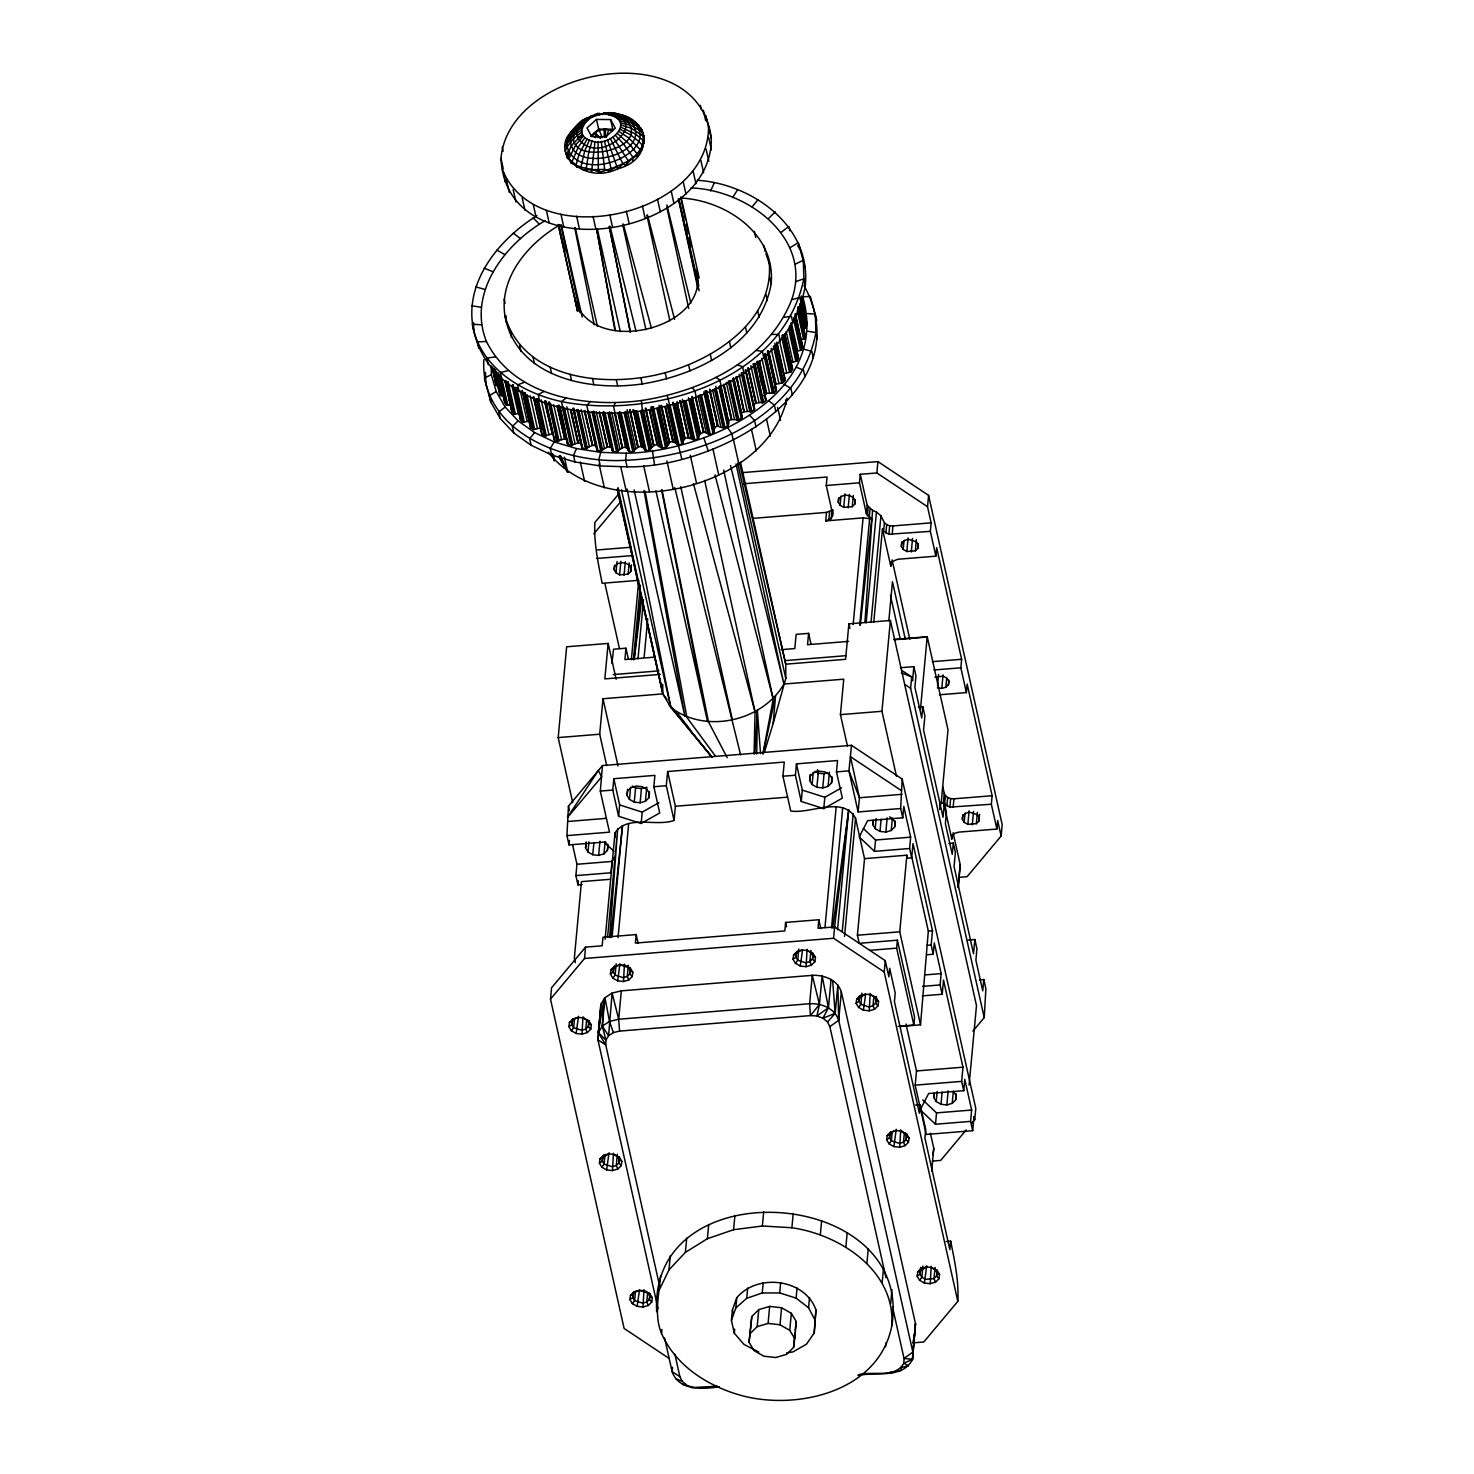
<?xml version="1.0" encoding="UTF-8"?>
<svg xmlns="http://www.w3.org/2000/svg" width="1474" height="1474" viewBox="0 0 1474 1474"><rect width="100%" height="100%" fill="white"/><g stroke="black" fill="none" stroke-linecap="round" stroke-linejoin="round"><path stroke-width="1.5" d="M583.962 123.595C539.447 143.586 581.327 187.327 617.68 168.81C659.283 158.381 646.349 108.8 608.762 114.806C592.456 108.026 567.969 134.853 592.069 141.043C609.075 148.155 636.731 121.089 608.762 114.806M565.648 152.78L571.322 163.319L580.885 167.133L583.649 170.247L591.092 169.492L591.59 171.905L594.999 141.522M756.752 753.969L757.341 710.265L760.529 753.564M802.243 329.089C814.311 326.362 798.3 308.766 801.211 301.894M754.08 754.154L755.057 711.887L704.646 480.395M658.086 1308.875L597.947 1039.852L600.895 1004.218L604.948 997.732L612.115 993.052L621.328 990.86L812.266 975.346C824.003 974.756 837.508 979.86 841.322 991.928L915.501 1323.707L912.517 1359.341C902.696 1379.24 875.501 1371.557 858.015 1375.482M614.787 837.895L614.99 833.031C627.076 814.33 656.262 827.043 674.06 820.447L675.387 806.26L667.63 771.528L784.26 762.058L782.934 776.227L790.709 810.958C810.092 814.33 843.257 795.26 855.528 818.328L864.538 858.642L857.407 935.235L859.213 943.305L897.39 940.191L914.58 1017.097L913.843 1025.038L898.127 1026.328M831.207 518.627L831.999 510.115L826.527 512.399L825.735 520.912L831.207 518.627L832.644 514.039L826.269 485.517L827.061 477.005L743.301 483.804M873.806 621.991L882.465 528.926L890.775 566.145L892.231 561.557L897.703 559.272L935.879 556.159L936.672 547.646L961.638 659.283L960.845 667.796L966.391 692.596L939.435 694.788M953.052 832.644L960.2 864.612L958.303 887.624M733.683 378.45L741.33 413.383C744.923 423.259 733.02 417.676 728.727 420.661C730.256 427.092 723.108 429.431 718.133 426.207C711.537 426.06 716.438 435.733 708.865 434.351C703.706 429.616 698.658 434.019 697.644 438.92C692.54 441.942 684.065 432.693 682.867 443.066C677.874 448.354 674.429 438.662 669.325 442.568C667.777 448.907 660.61 449.367 657.072 444.706C652.042 444.043 648.044 455.669 643.604 448.114L635.368 411.209M599.421 114.99C609.831 109.039 629.214 115.267 637.339 125.272M600.895 1004.218L597.947 1039.852L605.722 1044.863L659.836 1286.968M598.094 141.633L598.315 169.897L600.194 172.218C618.159 166.47 647.934 157.257 643.088 132.457L630.725 125.179L620.462 122.913M754.872 753.582L757.341 710.265M786.582 1352.929L792.901 1351.916L806.407 1344.251L814.219 1332.993L815.933 1309.87C804.933 1278.64 757.286 1273.039 736.779 1297.746L732.394 1310.091L731.436 1320.317L734.31 1333.196L743.965 1344.417L758.723 1351.99M815.933 1309.87L814.219 1332.993M864.943 622.175L872.553 510.354L867.209 505.324L860.263 474.296L876.883 472.951L927.533 506.724L931.126 522.846L930.334 531.359L935.879 556.159M581.954 445.24C582.212 455.337 593.856 439.805 596.675 447.672C598.315 457.548 608.154 441.445 611.968 448.962C614.916 458.543 622.949 441.997 627.666 449.109C631.812 458.285 638.095 441.445 643.604 448.114M619.043 131.499L628.606 137.837L640.213 149.611L642.13 149.537L642.443 145.318L638.868 141.486L630.246 134.65L620.149 129.344M609.628 937.685L617.68 828.72L607.583 937.28M971.9 1123.133L974.719 1119.743L975.788 1108.411L902.18 779.083L851.511 745.328L602.479 765.559L600.305 791.077L609.499 832.165L566.937 835.611L569.019 844.915L604.137 842.078L613.921 851.272M594.612 116.225C594.464 111.6 606.772 113.645 594.722 115.046M605.022 137.137L605.722 129.178L612.668 131.02M764.527 751.777L773.168 723.476L775.582 695.783L763.127 753.748M572.704 802.519L558.185 737.59L566.642 646.791L608.154 643.419L616.15 679.256M669.141 1358.475L624.11 1328.443L550.502 999.132L551.552 987.783L585.565 947.137L602.184 945.792L602.977 937.28L636.178 934.571L638.131 943.36M602.479 765.559L568.448 806.204L566.937 835.611M638.113 580.369L602.166 583.28C598.168 563.123 593.782 542.985 594.87 522.496L618.969 493.698M569.019 844.915L569.443 840.383M582.119 884.584L577.974 884.916L575.892 875.611L576.942 864.28L572.538 844.528M577.974 884.916L578.342 880.862M605.519 842.059L607.97 846.131L607.399 850.424L603.971 853.833L598.628 855.399L592.769 854.736L587.979 852.009L585.547 847.937L586.118 841.857M572.207 1020.119L571.783 1024.614L573.626 1027.71L581.714 1030.289L585.768 1029.092L588.366 1026.512L588.789 1023.232L586.947 1020.155L583.317 1018.073L588.881 1020.8L591.332 1024.872L590.761 1029.165L587.334 1032.574L581.99 1034.14L576.131 1033.477L571.341 1030.75L568.909 1026.678L569.48 1022.385L572.889 1018.976L578.25 1017.41L584.109 1018.073M614.124 569.683L614.566 566.403L617.145 563.823L621.217 562.626L625.658 563.142L629.306 565.205L631.148 568.301L630.725 571.562L628.127 574.141L619.614 574.842L615.985 572.76L614.124 569.683L614.547 565.168M587.979 852.009L588.937 841.875M606.698 765.559L599.697 734.218L602.995 698.75L662.821 693.886L666.985 699.339M608.154 643.419L604.837 678.888L660.241 674.392M574.473 1018.7L573.626 1027.71L571.341 1030.75M615.985 572.76L617.035 561.502M592.769 854.736L593.911 842.575M578.527 1016.268L576.131 1033.477M619.614 574.842L620.867 561.336M550.502 999.132L584.515 958.487L585.565 947.137M582.967 1016.784L581.99 1034.14M624.055 575.339L625.326 561.834M598.628 855.399L599.955 841.212M690.993 187.935C746.71 189.704 813.298 237.664 791.722 299.609C768.138 360.172 702.103 391.255 641.356 400.541L642.48 410.785C711.5 400.449 792.515 360.872 805.338 285.311C810.94 225.43 751.906 183.808 697.294 180.252M586.615 1020.082L585.768 1029.092L587.334 1032.574M628.127 574.141L629.177 562.884M603.971 853.833L605.114 841.672M588.789 1022.016L588.366 1026.512L590.761 1029.165M630.725 571.562L631.351 564.818M612.76 790.064L613.81 778.714L654.898 775.379L653.848 786.729L659.707 812.948L641.153 823.487L618.619 816.283L612.76 790.064L600.305 791.077M611.986 663.411L613.516 649.223L625.971 648.21L624.902 659.56L654.585 657.146M607.399 850.424L607.97 844.344M614.161 857.334L612.042 861.424L610.991 872.774L575.892 875.611M605.095 939.325L614.99 833.031M631.369 659.707L638.758 580.277M618.619 816.283L619.67 804.933L613.81 778.714M633.415 659.726L640.361 585.086M612.115 936.819L622.47 825.587L610.77 937.482M638.002 658.767L643.493 599.752M627.04 795.315L627.611 791.004L631.019 787.613L636.363 786.029L642.222 786.711L647.012 789.438L649.444 793.491L648.892 797.803L645.465 801.211L640.121 802.777L634.262 802.114L629.472 799.387L627.04 795.315L627.611 789.235M613.681 967.497L613.258 971.992L615.119 975.088L623.189 977.667L627.261 976.47L629.859 973.89L630.282 970.611L628.44 967.534L619.725 964.788L614.382 966.354L610.955 969.763L610.402 974.056L612.834 978.128L617.624 980.855L623.484 981.518L628.827 979.952L632.254 976.543L632.807 972.25L630.375 968.178L625.584 965.452L619.725 964.788M629.472 799.387L630.614 787.227M618.048 937.63L628.624 824.132M644.138 657.312L647.731 618.73M616.169 963.83L615.119 975.088L612.834 978.128M634.262 802.114L635.589 787.927L632.383 786.103M620.001 963.646L617.624 980.855M602.7 1156.556L602.276 1161.07L604.119 1164.147L612.207 1166.726L616.279 1165.529L618.859 1162.949L619.301 1159.669L617.44 1156.593L613.81 1154.511L619.393 1157.237L621.825 1161.309L621.254 1165.602L617.846 1169.011L612.484 1170.577L606.625 1169.914L601.853 1167.187L599.402 1163.133L599.973 1158.822L603.382 1155.413L608.744 1153.847L614.603 1154.511M604.966 1155.137L604.119 1164.147L601.853 1167.187M600.581 1011.477L598.278 1032.592L605.722 1044.863L605.906 1040.091L608.578 1035.743L613.368 1032.574L619.559 1031.1L618.693 1019.234L621.328 990.86M624.46 964.162L623.484 981.518M640.121 802.777L641.43 788.59L645.004 787.54M609.02 1152.705L606.625 1169.914M641.153 823.487L642.203 812.137L658.915 802.648M628.311 965.212L627.261 976.47L628.827 979.952M645.465 801.211L646.791 787.024M630.282 969.376L629.859 973.89L632.254 976.543M613.46 1153.221L612.484 1170.577M636.178 934.571L635.386 943.084L784.813 930.942L785.605 922.429L818.807 919.739L820.778 928.602M648.892 797.803L649.444 791.722M617.311 1154.271L616.279 1165.529L617.846 1169.011M619.283 1158.453L618.859 1162.949L621.254 1165.602M674.06 820.447L666.303 785.716L667.63 771.528M633.194 1292.993L632.77 1297.507L634.631 1300.584L642.701 1303.163L646.773 1301.966L649.371 1299.386L649.794 1296.125L647.952 1293.03L639.237 1290.284L633.894 1291.85L630.467 1295.259L629.914 1299.571L632.346 1303.624L637.137 1306.351L642.977 1307.033L648.339 1305.448L651.748 1302.058L652.319 1297.746L649.887 1293.675L645.096 1290.948L639.237 1290.284M635.46 1291.574L634.631 1300.584L632.346 1303.624M639.311 1291.39L637.137 1306.351M643.972 1289.658L642.977 1307.033M647.602 1292.956L646.773 1301.966L648.339 1305.448M649.776 1294.891L649.371 1299.386L651.748 1302.058M656.685 1311.731C648.726 1167.905 914.322 1186.717 891.825 1325.697C879.388 1390.848 798.945 1410.526 742.509 1395.823C708.773 1386.702 676.105 1366.472 661.55 1333.491C653.83 1314.679 659.025 1295.259 660.555 1275.876M661.55 1333.491L661.937 1329.437M659.228 1290.063L668.993 1269.851L670.32 1255.664M672.513 1367.282L672.107 1371.649C678.814 1390.922 703.098 1389.282 719.367 1386.758M668.993 1269.851L685.392 1252.366L686.718 1238.178M685.392 1252.366L707.391 1238.713L708.699 1224.525M548.31 452.242C606.109 526.531 767.346 490.363 787.061 398.109M707.391 1238.713L733.591 1229.721L734.9 1215.534M731.436 1320.317L735.821 1307.954L736.779 1297.746M734.31 1333.196L734.697 1329.124M735.821 1307.954L746.728 1298.299L747.668 1288.073M795.389 775.232L796.439 763.882L837.545 760.529L836.477 771.879L842.354 798.116L823.782 808.636L801.248 801.451L795.389 775.232L782.934 776.227M781.109 649.684L794.818 648.56L796.144 634.373L808.6 633.359L807.531 644.709L848.637 641.374M749.068 1342.335L751.795 1316.54L758.76 1309.612L769.668 1306.406L781.588 1307.77L791.335 1313.316L796.31 1321.607L794.726 1338.632L793.565 1347.402L786.619 1354.33L775.711 1357.536L763.772 1356.172L754.025 1350.608L749.068 1342.335L751.795 1316.54M801.248 801.451L802.317 790.101L796.439 763.882M733.591 1229.721L762.353 1225.999L763.679 1211.812M828.812 520.193L829.604 511.681M832.552 516.471L833.05 509.783M750.211 1333.565L757.175 1326.637L758.76 1309.612M809.668 780.483L810.239 776.172L813.648 772.781L819.01 771.197L824.85 771.86L829.641 774.587L832.073 778.659L831.52 782.97L828.093 786.361L822.75 787.945L816.891 787.282L812.1 784.537L809.668 780.483L810.239 774.403M746.728 1298.299L762.242 1292.974L763.2 1282.767M796.31 952.646L795.905 957.16L797.747 960.237L805.836 962.817L809.889 961.619L812.487 959.04L812.911 955.778L811.068 952.683L807.439 950.619L813.003 953.346L815.435 957.4L814.882 961.711L811.455 965.101L806.112 966.686L800.253 966.023L795.463 963.296L793.03 959.224L793.602 954.912L797.01 951.522L802.372 949.938L808.213 950.601M812.1 784.537L813.243 772.376M838.245 502.21L838.669 498.949L841.267 496.369L845.339 495.172L849.779 495.669L853.409 497.751L855.27 500.828L854.828 504.108L852.248 506.688L843.736 507.369L840.106 505.306L838.245 502.21L838.669 497.715M798.797 948.98L797.747 960.237L795.463 963.296M840.106 505.306L840.935 496.296M816.891 787.282L818.217 773.095L815.03 771.271M802.427 951.062L800.253 966.023M843.736 507.369L844.989 493.864M757.175 1326.637L768.083 1323.431L769.668 1306.406M807.089 949.311L806.112 966.686M848.176 507.885L849.429 494.38M822.75 787.945L824.058 773.758L827.633 772.708M823.782 808.636L824.832 797.287L841.543 787.816M810.94 950.361L809.889 961.619L811.455 965.101M852.248 506.688L853.299 495.43M814.993 1320.078L808.581 1307.77L796.107 1298.152L779.709 1292.919L780.667 1282.712M828.093 786.361L829.42 772.173M812.911 954.544L812.487 959.04L814.882 961.711M854.828 504.108L855.252 499.594M794.726 1338.632L789.751 1330.34L780.004 1324.776L781.588 1307.77M831.52 782.97L832.073 776.89M818.807 919.739L818.015 928.252L834.616 926.906L885.266 960.661L888.877 976.801L889.67 968.289L895.215 993.089L894.423 1001.601L919.371 1113.239L920.163 1104.726L915.667 1105.095M860.3 625.142L871.76 518.866L866.417 513.836L859.471 482.809L860.263 474.296M891.825 1325.697C895.529 1270.92 840.512 1234.788 791.888 1227.75L793.215 1213.563M847.439 745.991L840.438 714.65L843.736 679.182L783.91 684.047C762.5 721.468 705.198 734.089 670.854 707.428L662.821 693.886L617.293 489.571M969.081 1085.048L976.488 1005.618L890.388 620.48L848.895 623.852L845.579 659.32L785.753 664.184L739.469 462.799M824.961 927.57L836.145 807.273M853.151 624.552L863.082 517.871L871.76 518.866M789.751 1330.34L791.335 1313.316M866.417 513.836L867.209 505.324M867.394 515.918L868.186 507.406M796.107 1298.152L797.047 1287.944M869.255 517.669L870.047 509.156M831.52 927.994L842.723 807.697M859.729 624.976L869.66 518.314M793.565 1347.402L794.965 1332.514M912.627 1342.888L923.811 1341.985L957.824 1301.339L884.216 972.011L833.565 938.256L834.616 926.906M851.511 745.328L848.932 770.865L858.126 811.953L900.669 808.507L902.18 779.083M876.883 472.951L877.933 461.602L743.136 472.564M837.545 929.818L848.711 809.945L832.681 927.994M866.122 622.857L876.44 512.049L872.553 510.354M842.262 931.273L853.206 813.685M871.042 622.065L880.936 515.771L876.44 512.049M808.581 1307.77L809.521 1297.544M844.547 936.359L855.528 818.328M930.334 531.359L888.877 534.251L883.626 531.248L884.418 522.736L880.936 515.771M858.365 1374.781C872.497 1370.544 895.179 1378.89 903.857 1363.192L912.517 1359.341L912.848 1352.082L838.688 1020.284L841.322 991.928M858.126 811.953L859.434 797.766L850.461 756.678L901.111 790.433M820.318 1234.88L821.644 1220.693M885.874 533.127L886.666 524.615L884.418 522.736M888.877 534.251L889.67 525.739L886.666 524.615M892.157 534.454L892.949 525.942L931.126 522.846M890.775 566.145L891.18 561.889M888.84 620.72L892.47 581.733L905.294 639.071M896.468 776.208L881.949 711.279L890.388 620.48M889.559 816.891L892.765 818.715L895.197 822.787L894.626 827.098L891.217 830.488L885.856 832.073L879.996 831.391L875.224 828.664L872.774 824.611L873.161 820.557M859.434 996.774L859.01 1001.288L860.853 1004.365L868.941 1006.945L873.013 1005.747L875.593 1003.168L876.035 999.906L874.174 996.811L870.544 994.747L876.109 997.456L878.559 1001.528L877.988 1005.839L874.579 1009.229L869.218 1010.814L863.359 1010.151L858.587 1007.405L856.136 1003.352L856.707 999.04L860.116 995.632L865.478 994.066L871.337 994.729M875.224 828.664L876.164 818.531M901.351 546.338L901.793 543.077L904.391 540.497L908.445 539.3L916.533 541.879L918.376 544.956L917.952 548.236L915.354 550.815L906.842 551.497L903.212 549.433L901.351 546.338L901.775 541.842M874.506 851.364L859.213 836.974L867.633 820.649L902.751 817.812L903.802 806.462L910.656 837.158L909.605 848.508L874.506 851.364L875.556 840.014L863.322 828.499M861.903 993.107L860.853 1004.365L858.587 1007.405M903.212 549.433L904.041 540.424M879.996 831.391L881.139 819.231M865.551 995.19L863.359 1010.151M906.842 551.497L908.095 537.992M845.873 1246.93L847.182 1232.743M870.194 993.439L869.218 1010.814M911.282 552.013L912.553 538.489M885.856 832.073L887.182 817.886M873.842 996.737L873.013 1005.747L874.579 1009.229M915.354 550.815L916.404 539.558M891.217 830.488L892.341 818.328M876.219 996.424L875.593 1003.168L877.988 1005.839M917.952 548.236L918.376 543.722M894.626 827.098L895.197 821.018M884.216 972.011L885.266 960.661M972.895 1031.155L984.227 1017.613L910.619 688.303L911.687 676.953L902.272 670.707M927.533 506.724L928.583 495.375L877.933 461.602M900.43 667.74L913.862 666.635L912.553 680.822L911.687 676.953L901.314 672.789M866.933 1263.144L868.241 1248.957M913.843 1025.038L896.653 948.151L897.39 940.191M900.485 1026.457L920.531 1024.835L899.748 931.808L906.879 855.196L864.538 858.642M920.495 708.828L927.22 636.731L893.778 639.458M918.431 707.004L922.816 706.636L921.747 717.985L914.893 687.289L915.944 675.94L913.862 666.635M906.879 855.196L907.542 858.144L911.687 857.813L913.014 843.625L932.489 930.757L931.163 944.945L933.245 954.249L926.667 954.784M889.928 1133.211L889.504 1137.725L891.365 1140.802L899.435 1143.382L903.507 1142.184L906.105 1139.605L906.528 1136.343L904.668 1133.248L901.038 1131.184L906.621 1133.893L909.053 1137.965L908.481 1142.276L905.073 1145.667L899.711 1147.251L893.87 1146.588L889.08 1143.842L886.629 1139.789L887.201 1135.477L890.628 1132.087L895.971 1130.503L901.83 1131.166M892.194 1131.792L891.365 1140.802L889.08 1143.842M882.171 1282.509L883.497 1268.322M896.247 1129.36L893.87 1146.588M937.556 685.686L938.606 674.429M900.688 1129.876L899.711 1147.251M937.335 687.934L941.794 688.45L943.047 674.926M904.336 1133.174L903.507 1142.184L905.073 1145.667M941.794 688.45L945.847 687.253L946.695 678.243M885.616 1346.794L886.003 1342.74M890.646 1303.808L891.973 1289.621M906.51 1135.109L906.105 1139.605L908.481 1142.276M945.847 687.253L948.445 684.673L948.869 680.159M920.531 1024.835L928.325 931.089L911.853 857.371M939.657 809.502L940.209 803.422L944.373 803.072L946.437 812.377L945.387 823.726L952.259 854.423L953.309 843.073L948.924 843.441M941.075 804.104L948.003 729.759L927.22 636.731M920.052 1106.992L915.17 1085.159L916.496 1070.972L906.013 1024.043M958.819 877.362L967.11 876.68L1001.141 836.034L997.677 820.521L996.885 829.033L958.69 832.147L954.728 833.307L952.204 835.832L951.78 839.019L943.452 801.801L944.244 793.307L942.77 786.674M944.373 803.072L943.047 817.259L923.572 730.127L924.898 715.94L922.816 706.636M966.391 692.596L967.184 684.083L992.131 795.72L991.339 804.233L949.864 807.126L944.631 804.122L945.424 795.628L944.244 793.307M946.879 806.002L947.671 797.489L945.424 795.628M933.245 954.249L934.295 942.899L941.167 973.595L940.099 984.945L942.181 994.25L922.263 995.871M949.864 807.126L950.656 798.613L947.671 797.489M953.144 807.328L953.936 798.816L992.131 795.72M951.78 839.019L952.167 834.763M942.181 994.25L943.507 980.063L962.983 1067.194L961.656 1081.382L963.738 1090.686L928.638 1093.524L920.55 1109.185L926.188 1134.464L972.674 1130.687L974.001 1116.5L974.719 1119.743M953.752 1091.589L956.184 1095.661L955.631 1099.973L952.204 1103.363L946.861 1104.947L941.002 1104.284L936.211 1101.539L933.779 1097.485L934.148 1093.432M920.642 1267.4L919.997 1274.162L921.858 1277.239L925.488 1279.321L934 1278.621L936.598 1276.042L937.022 1272.781L935.179 1269.685L931.531 1267.622L937.114 1270.33L939.546 1274.402L938.975 1278.713L935.566 1282.104L930.223 1283.688L924.364 1283.025L919.573 1280.28L917.141 1276.226L917.694 1271.915L921.121 1268.524L926.464 1266.94L932.323 1267.603M936.211 1101.539L937.151 1091.405M962.356 819.212L962.78 815.951L965.378 813.372L969.45 812.174L977.52 814.754L979.381 817.83L978.939 821.11L976.341 823.69L967.847 824.371L964.199 822.308L962.356 819.212L962.78 814.717M963.738 1090.686L964.788 1079.336L971.661 1110.033L970.592 1121.382L935.493 1124.238L936.543 1112.888L922.779 1099.936M931.679 1171.038L933.779 1148.338L930.407 1133.23M958.082 887.311L960.2 864.612M922.908 1265.982L921.858 1277.239L919.573 1280.28M964.199 822.308L965.046 813.298M941.002 1104.284L942.126 1092.123M926.741 1265.798L924.364 1283.025M967.847 824.371L969.1 810.866M931.199 1266.313L930.223 1283.688M972.287 824.887L973.54 811.363M946.861 1104.947L948.169 1090.76M935.05 1267.364L934 1278.621L935.566 1282.104M976.341 823.69L977.391 812.432M952.204 1103.363L953.346 1091.202M937.022 1271.546L936.598 1276.042L938.975 1278.713M978.939 821.11L979.565 814.348M955.631 1099.973L956.184 1093.892M968.215 940.062L974.867 939.528L973.54 953.696L954.065 866.565L955.392 852.377L953.309 843.073M946.179 1241.532L950.656 1241.163L949.864 1249.676L924.917 1138.039L925.709 1129.526L920.163 1104.726M979.418 979.878L983.803 979.528L982.753 990.86L975.88 960.164L976.949 948.814L974.867 939.528M957.824 1301.339C958.929 1281.053 954.71 1261.118 950.656 1241.163M984.227 1017.613L985.885 988.814L983.803 979.528M1001.141 836.034L1002.191 824.685L928.583 495.375M816.836 320.632L810.332 296.458L802.685 296.771C831.631 394.682 705.714 452.021 626.284 453.218L625.621 460.275L627.095 466.834C714.908 468.511 861.313 390.813 804.049 285.606M831.096 979.362L828.443 1007.737L822.971 1018.221L827.522 1021.979L829.862 1026.641L885.985 1277.737M573.718 408.335L581.346 443.398C576.61 440.8 565.611 450.933 567.656 439.786M500.976 158.473C508.585 66.92 698.731 32.889 711.316 138.574C712.403 237.019 506.356 272.045 500.976 158.473L503.279 168.81M633.931 659.633L641.282 593.819M741.33 413.383C744.941 409.201 758.447 414.802 753.306 404.963C756.475 400.596 770.755 405.074 764.158 395.88M834.395 928.454L848.711 809.945M634.262 659.468L641.835 597.836M585.547 847.937L586.118 843.644M578.25 1017.41L574.805 1018.774L572.207 1021.353L571.783 1024.614L568.909 1026.678M620.351 964.954L616.298 966.152L613.7 968.731L613.258 971.992L610.402 974.056M608.744 1153.847L602.7 1157.79L602.276 1161.07L599.402 1163.133M639.863 1290.45L635.791 1291.648L633.212 1294.227L632.77 1297.507L629.914 1299.571M802.372 949.938L798.926 951.301L796.328 953.881L795.905 957.16L793.03 959.224M795.149 1330.377L796.31 1321.607M872.774 824.611L873.345 820.299M865.478 994.066L859.434 998.009L859.01 1001.288L856.136 1003.352M948.445 684.673L948.869 681.393L947.027 678.316L943.397 676.234L934.885 676.934M895.971 1130.503L892.525 1131.866L889.946 1134.446L889.504 1137.725L886.629 1139.789M933.779 1097.485L934.332 1093.174M932.95 1154.713L933.779 1148.338M926.464 1266.94L920.439 1270.883L919.997 1274.162L917.141 1276.226M615.469 135.479L623.336 143.715L633.083 157.589L632.659 160.721L632.07 158.326L625.695 165.272L622.986 164.019L610.42 138.703M789.235 358.569L790.211 362.917L797.121 361.001L798.521 358.035L790.746 323.303M586.965 139.127L579.079 154.346L576.094 164.885L576.776 167.336L580.885 167.133L584.809 150.753L589.36 140.251M800.806 340.033L804.73 338.541L804.307 335.022M598.278 1032.592L604.027 999.206L602.313 1026.125L605.906 1040.091L598.278 1032.592L602.313 1026.125L609.481 1021.427L618.693 1019.234L809.631 1003.72C821.35 1003.168 834.855 1008.234 838.688 1020.284L829.862 1026.641M642.13 149.537L643.622 141.099L644.175 143.457L643.898 136.621L631.314 128.238L620.867 124.995M617.993 487.526L662.821 693.886L662.729 684.378M762.869 753.896L773.224 699.1L723.679 470.077M913.088 1341.874L915.188 1330.985M493.329 371.945L494.84 375.207M804.601 317.094L805.357 313.851L801.469 296.477M642.48 410.785C579.393 420.035 490.068 403.121 473.799 330.802C462.854 283.1 498.691 239.322 536.941 215.683M641.356 400.541C585.583 407.801 514.131 397.003 486.438 341.489C467.074 293.123 504.661 243.984 545.122 220.713M511.92 385.285L518.222 413.512L514.647 414.231L511.883 411.817L505.582 380.532M502.413 169.547C536.37 254.376 709.786 216.144 708.533 126.174M681.43 198.05C726.461 200.704 775.766 234.09 771.16 283.727C760.934 343.718 696.962 375.28 642.185 383.94C591.737 391.439 521.041 378.873 506.227 321.829C495.725 281.331 526.715 244.021 559.825 224.932M504.845 315.62C523.712 381.342 609.259 388.141 665.179 372.701C715.259 359.085 775.398 320.024 769.078 261.027M576.094 164.885L567.545 158.381L567.011 156.023L571.046 146.073L582.193 134.208M626.284 453.218L600.729 452.371L598.868 459.391L600.323 465.95L627.095 466.834M773.168 723.476L785.789 678.445L785.753 664.184L740.464 462.117M783.376 373.788L790.856 372.019L792.68 369.108L784.758 333.953M606.348 137.285L608.799 129.491M791.391 322.824L797.692 351.033L801.23 350.167L802.704 346.814L795.131 313.87M592.069 141.043L588.789 151.933L586.265 168.736L583.649 170.247M633.083 157.589L638.224 155.378L640.213 149.611M568.835 158.787L575.929 144.599L583.336 136.069L577.974 137.856C573.994 128.146 583.501 119.339 591.811 116.133L593.285 116.796M512.068 412.241L505.195 380.955L510.723 404.871L506.54 405.203L505.416 401.831M554.906 437.096C552.621 445.774 563.713 436.783 567.306 439.51M567.545 158.381L566.532 155.046L568.467 150.514C564.579 142.573 568.909 134.337 574.031 128.256M600.729 452.371L576.5 448.575L573.497 455.411L574.971 461.97L600.323 465.95M710.634 191.012L714.208 182.905M768.194 351.402L775.471 383.959C778.272 384.419 789.456 381.692 783.044 377.786M578.048 126.174L582.727 120.536L587.942 119.763M615.395 402.642L613.589 406.455L622.507 447.525M564.929 146.755L573.054 135.719L581.401 130.062M573.662 129.823C576.942 124.129 583.428 117.257 590.484 118.16M565.666 142.407L573.589 132.513L581.751 127.888M530.677 426.815L533.33 429.579L540.866 427.994L534.067 397.593M571.322 163.319L578.287 147.031L584.938 137.727M764.195 395.658C766.812 390.426 774.919 396.266 776.374 389.873L767.641 350.794M576.5 448.575L554.261 441.924L550.207 448.446L551.681 455.005L574.971 461.97M732.67 197.608L737.479 189.851M625.695 165.272L628.348 161.035L613.092 137.211M567.766 140.712L567.398 138.059L571.765 130.817L582.727 120.536M580.885 167.133L592.143 169.657L604.653 169.436L609.038 171.168L610.991 168.276L604.432 140.822M495.78 382.208C498.157 394.111 495.375 369.9 493.643 368.353M602.608 114.567L604.358 112.853L612.152 113.977L605.335 113.111L589.674 116.833L595.035 114.567L596.288 115.727M586.449 118.141L575.081 127.114M554.261 441.924L534.62 432.601L529.645 438.699L531.119 445.259L551.681 455.005M752.145 206.839L758.06 199.616M593.801 533.846L620.738 501.657M966.225 1129.913L940.707 1160.406L932.416 1161.07M590.061 401.812L586.836 405.571L595.754 445.922M605.722 129.178L599.273 130.265L593.911 133.36L592.106 135.405L595.643 137.616M827.522 1021.979L835.187 1013.338L837.84 984.964L838.688 1020.284M572.465 131.168L570.088 133.821L571.672 134.871M768.507 218.465L775.342 211.888M534.62 432.601L518.111 420.882L512.362 426.41L513.818 432.988L531.119 445.259M622.986 164.019L617.68 168.81L607.509 139.919M596.491 119.431L587.002 127.943L591.645 136.566L605.777 136.714L615.266 128.201L610.623 119.56L596.491 119.431L598.647 129.104L590.742 136.198M500.054 392.102L500.276 395.253L501.86 395.787L496.535 371.909M566.053 398.035L561.465 401.591C521.759 392.913 479.732 367.284 472.325 324.225L481.666 324.814M491.137 365.865L491.376 374.691L496.185 391.513L505.177 407.064L498.82 411.946L500.276 418.505L513.818 432.988M781.331 232.173L788.885 226.37L789.861 230.736M605.74 114.511L610.604 113.001M567.398 138.059L570.235 135.921M581.548 132.199L573.257 138.869L567.25 146.755L565.224 151.011L566.532 155.046M582.433 134.687L577.974 137.856C598.794 170.229 657.92 115.433 603.456 113.351M802.538 306.426L802.814 303.22L801.359 302.557M496.185 391.513L489.405 395.677L490.86 402.236L500.276 418.505M790.248 247.558L798.3 242.639L804.804 266.812M609.038 171.168L617.164 166.451M567.011 156.023L570.585 153.959C592.843 184.747 673.36 142.425 624.7 116.188M544.017 391.458L538.176 394.627L539.65 401.186M633.12 122.913L634.87 121.974M584.957 119.118L591.811 116.133M491.376 374.691L484.356 378.044L490.86 402.236M795.02 264.251L803.33 260.253L803.864 278.752L805.338 285.311M541.64 433.909L544.956 435.954L552.345 433.835L544.79 401.223M524.541 382.208L517.614 384.88L519.088 391.439M582.617 125.714L571.765 131.812C558.112 180.049 663.761 155.01 628.421 118.307L616.372 117.68M610.955 969.763L613.7 968.731M569.48 1022.385L572.207 1021.353M793.602 954.912L796.328 953.881M856.707 999.04L859.434 998.009M599.973 1158.822L602.7 1157.79M887.201 1135.477L889.946 1134.446M630.467 1295.259L633.212 1294.227M917.694 1271.915L920.439 1270.883M795.518 281.755L803.864 278.752C782.786 381.25 652.927 419.611 561.465 401.591L562.939 408.151M611.599 115.451L617.624 114.143L625.344 117.515M513.044 384.548L520.469 420.201L522.994 422.283L530.05 421.067M508.18 370.582L500.331 372.59L507.83 405.295M691.509 1387.624L717.451 1386.223M791.722 299.609L799.866 297.619L806.186 324.833M614.142 116.409L621.383 115.562C665.806 151.269 546.375 172.605 579.485 123.226L585.749 121.605M495.356 356.892L486.788 358.127L488.262 364.686M783.744 317.334L791.446 316.339L792.901 322.898M614.382 966.354L616.298 966.152M797.01 951.522L798.926 951.301M572.889 1018.976L574.805 1018.774M860.116 995.632L862.032 995.429M603.382 1155.413L605.298 1155.211M890.628 1132.087L892.525 1131.866M633.894 1291.85L635.791 1291.648M921.121 1268.524L923.037 1268.303M826.269 485.517L859.471 482.809M753.251 518.351L826.527 512.399M825.735 520.912L863.082 517.871M597.412 549.968L631.112 547.222M596.62 558.48L632.567 555.551M894.147 639.753L925.598 637.192M613.221 674.576L658.915 670.873M784.573 660.665L846.26 655.654M932.434 661.66L961.638 659.283M933.89 669.988L960.845 667.796M558.185 737.59L599.697 734.218M840.438 714.65L881.949 711.279M653.848 786.729L666.303 785.716M836.477 771.879L848.932 770.865L859.434 797.766L901.977 794.32M675.387 806.26L787.448 797.158M568.264 821.442L606.33 818.346M576.942 864.28L612.042 861.424M875.556 840.014L910.656 837.158M610.42 879.278L581.456 881.636L574.326 958.247L575.321 962.669M857.407 935.235L899.748 931.808M584.515 958.487L833.565 938.256M928.325 931.089L932.489 930.757M927.017 945.276L931.163 944.945M869.697 950.343L896.653 948.151M925.801 974.848L941.167 973.595M922.558 986.364L940.099 984.945M619.559 1031.1L810.479 1015.586L816.928 1015.991L822.971 1018.221L835.187 1013.338L832.626 980.634M916.496 1070.972L962.983 1067.194M915.17 1085.159L961.656 1081.382M936.543 1112.888L971.661 1110.033M486.438 341.489L477.373 341.857L478.829 348.417M896.376 1370.709L901.314 1370.507L901.167 1367.559L908.481 1365.827L903.857 1363.192L904.023 1358.438L892.507 1306.867M618.177 119.21L627.353 119.689L635.22 122.674L638.518 125.05L641.098 130.228M771.805 334.432L778.825 334.395L780.299 340.955M762.242 1292.974L779.709 1292.919M598.647 129.104L612.779 129.233L610.623 119.56M762.353 1225.999L791.888 1227.75M807.494 313.594L815.362 314.073L815.896 332.571L817.351 339.131M889.67 525.739L892.949 525.942M950.656 798.613L953.936 798.816M619.559 120.979L629.38 122.305L637.781 125.953L641.282 128.57L643.898 136.621M552.345 433.835L544.496 401.223M818.217 773.095L824.058 773.758M635.589 787.927L641.43 788.59M768.083 1323.431L780.004 1324.776M613.46 113.203L615.671 113.498M804.03 313.078L805.357 313.851M756.236 350.443L762.371 351.309L763.827 357.869M807.992 331.263L815.896 332.571C800.05 417.566 703.651 457.216 625.621 460.275C564.837 464.144 479.75 432.25 483.841 359.564M471.809 305.744L481.169 307.292M682.444 1384.27L692.817 1387.292M617.772 114.511L623.005 115.691M890.204 1372.183L892.102 1372.718M699.266 1387.697L701.182 1388.232M804.178 349.264L811.898 351.438L813.353 357.998M475.807 286.877L484.964 289.438M592.143 169.657L600.194 172.218M802.317 790.101L824.832 797.287M619.67 804.933L642.203 812.137M737.442 364.926L742.509 366.602L743.983 373.162M811.068 952.683L813.003 953.346M874.174 996.811L876.109 997.456M628.44 967.534L630.375 968.178M586.947 1020.155L588.881 1020.8M904.668 1133.248L906.621 1133.893M617.44 1156.593L619.393 1157.237M935.179 1269.685L937.114 1270.33M647.952 1293.03L649.887 1293.675M620.757 127.151L635.81 134.245L643.677 140.951L644.175 143.457M625.695 117.662L630.448 119.449M675.626 1378.651L682.222 1381.322L686.773 1385.063M796.126 367.155L803.459 370.158L804.933 376.718M484.227 268.157L492.942 271.732M802.409 346.427L795.094 315.823M784.076 384.401L790.856 388.215L792.33 394.774M496.849 250.101L504.882 254.633M638.574 126.93L641.282 128.57M715.94 377.473L719.791 379.868L721.265 386.428M812.911 955.778L815.435 957.4M876.035 999.906L878.559 1001.528M906.528 1136.343L909.053 1137.965M630.282 970.611L632.807 972.25M588.789 1023.232L591.332 1024.872M937.022 1272.781L939.546 1274.402M619.301 1159.669L621.825 1161.309M649.794 1296.125L652.319 1297.746M682.222 1381.322L679.883 1376.642L672.107 1371.649L664.59 1338.024M905.054 684.581L910.619 688.303M768.359 400.541L774.403 405.129L775.858 411.688M513.302 233.187L520.469 238.622M617.459 133.563L630.264 144.986L638.224 155.378M593.911 133.36L598.444 137.543M920.826 1110.438L935.493 1124.238M774.55 388.012L776.374 389.873M749.4 415.152L754.541 420.422L756.015 426.981M533.164 217.894L539.263 224.14M505.177 407.064L518.111 420.882M817.333 771.492L818.346 774.163L817.425 770.183M595.054 132.439L600.452 138.538M692.319 387.773L694.862 390.757L696.318 397.317M710.615 755.314L669.085 704.443L710.634 755.517M621.42 489.81L670.854 707.428L712.126 757.452M678.04 713.858L690.495 730.201M715.424 756.07L686.902 717.414L645.096 491.211M727.714 427.828L731.823 433.688L733.297 440.247M568.467 150.514L570.585 153.959M797.674 245.587L799.756 249.198M559.014 457.014L567.711 472.214L564.339 457.124M559.014 455.982L567.711 472.214L560.212 455.448M727.179 757.636L708.46 721.781L662.01 489.81M882.465 528.926L883.626 531.248M943.452 801.801L944.631 804.122M559.88 456.516L567.711 472.214L560.378 456.092M703.89 438.22L708.349 451.136M599.273 130.265L602.258 137.598M696.723 270.147C711.205 330.397 588.789 357.906 574.62 297.748M613.368 1032.574L609.481 1021.427L604.948 997.732L602.313 1026.125L608.578 1035.743L612.115 993.052L618.693 1019.234M765.909 253.62L769.815 265.283M667.225 395.529L669.822 405.516M552.234 454.324L554.261 460.68L552.953 454.397M644.249 137.469L641.724 129.546L642.351 131.868M552.418 454.103L554.261 460.68L552.861 454.397M623.318 224.103L651.471 328.315M693.388 483.509L755.057 711.887M678.574 446.051L681.854 459.335M647.491 215.02L674.595 319.379M714.982 474.831L773.224 699.1M711.316 138.574L705.751 115.377M609.978 226.204L636.013 331.189M674.76 487.544L740.611 754.854M666.893 204.96L690.845 303.018M730.57 465.673L783.91 684.047L736.042 463.923M558.793 224.453L565.113 251.299M678.777 198.75L698.823 286.03M561.299 225.08L582.193 317.057M681.08 197.203L699.192 278.015M575.284 227.825L597.412 326.38M634.096 489.902L684.876 716.161L643.972 490.51M575.118 299.996L577.661 311.217L558.241 224.638L574.786 298.522M991.339 804.233L996.885 829.033M892.065 559.844L909.808 639.219M890.443 595.367L900.301 639.476M801.266 296.09L805.541 316.339M801.137 297.398L804.675 313.17M801.045 298.264L805.173 316.763M801.266 304.547L806.149 326.878M800.658 303.478L806.002 327.339M800.235 303.884L805.559 327.762M799.608 304.16L804.951 328.039M798.926 307.329L805.301 335.998M798.558 306.979L804.878 335.206M797.987 306.795L804.951 338.08M797.931 308.158L804.73 338.541M797.931 310.719L804.251 338.928M797.287 310.959L803.606 339.167M795.426 314.257L802.722 347.274M794.781 316.799L802.059 349.356M794.486 317.242L801.764 349.817M793.952 317.61L801.23 350.167M793.767 319.969L800.566 350.37M900.669 808.507L902.751 817.812M909.605 848.508L911.687 857.813M970.592 1121.382L972.674 1130.687M790.69 323.783L798.447 358.514M791.004 326.97L797.803 357.353M789.714 325.846L797.471 360.577M789.345 326.27L797.121 361.001M789.272 328.776L796.55 361.333M788.59 328.923L795.868 361.48M786.176 331.558L792.957 361.959M784.776 334.856L792.533 369.587M848.895 623.852L849.89 628.329M763.864 245.458L765.246 251.667M783.026 334.709L791.28 371.595M769.778 277.536L771.16 283.727M782.62 335.114L790.856 372.019M781.994 335.409L790.248 372.314M781.81 337.675L789.567 372.406M779.378 340.125L786.655 372.682M754.338 231.363L755.72 237.554M776.945 342.576L785.274 379.923M765.964 294.395L767.346 300.604M776.577 342.226L785.071 380.384M776.577 343.387L782.878 371.614M774.79 343.258L783.523 382.337M774.808 345.837L783.062 382.724M774.163 346.077L782.418 382.982M785.531 399.859L786.508 404.171M773.481 346.132L781.736 383.037M771.105 348.361L778.862 383.093M768.691 351.107L775.969 383.664M768.415 351.236L775.692 383.793M767.659 351.254L776.393 390.334M767.383 351.715L776.116 390.794M757.765 311.051L759.147 317.26M765.577 353.576L774.311 392.655M777.646 407.487L780.538 420.422M765.043 353.944L773.776 393.024M764.398 354.147L773.131 393.226M764.195 356.321L772.45 393.226M761.874 358.348L769.631 393.079M703.374 110.237L705.678 120.573M759.46 360.89L766.738 393.447M759.165 361.001L766.204 393.724M708.644 137.469L711.408 149.869M700.353 105.336L701.274 109.481M757.378 361.167L766.111 400.228M757.028 361.609L765.761 400.67M757.065 362.899L758.852 371.688M759.976 375.925L761.763 384.806M754.983 363.359L763.716 402.439M754.412 363.691L763.145 402.77M766.48 418.911L770.349 436.175M706.046 148.966L708.828 161.366M745.439 326.952L746.821 333.142M753.748 363.857L762.482 402.918M753.085 363.802L761.818 402.881M750.856 365.626L759.092 402.531M808.6 633.359L811.032 644.285M748.442 367.966L756.199 402.697M748.147 368.039L755.904 402.77M747.889 368.187L755.646 402.918M700.85 160.353L703.632 172.753M745.807 369.827L754.67 409.053M745.623 370.011L754.541 409.514M745.291 369.992L754.154 409.938M743.136 372.517L751.869 411.578M742.546 372.811L751.279 411.872M741.846 372.922L750.579 411.983M741.219 372.83L749.953 411.891M739.1 374.433L747.355 411.338M751.464 429.247L756.273 450.823M693.167 171.352L695.931 183.753M729.427 341.507L730.809 347.717M736.742 376.57L743.928 411.486L736.171 376.754M736.447 376.625L744.204 411.357M733.886 378.265L741.643 412.996M733.204 378.099L742.03 417.621M733.094 379.021L741.827 418.1M732.652 379.426L741.385 418.487M817.425 770.036L818.346 774.163M730.183 380.918L738.916 419.979M729.538 381.176L738.271 420.237M728.856 381.232L737.59 420.311M728.248 381.084L736.982 420.164M683.199 181.671L685.963 194.071M726.295 382.503L734.549 419.408M724.01 384.419L731.767 419.15M723.697 384.474L731.472 419.206M723.421 384.585L731.178 419.316M733.555 440.136L738.861 463.868M720.952 385.93L728.359 421.048L720.731 386.114M678.593 198.806L699.118 290.71M737.7 463.278L785.789 678.445M719.607 385.875L728.377 425.396M719.386 386.778L728.119 425.857M718.87 387.165L727.603 426.226M710.265 354.276L711.647 360.485M715.756 386.317L724.968 427.571M671.186 191.03L673.968 203.449M715.572 388.694L724.305 427.773M714.89 388.712L723.623 427.792M714.337 388.528L723.071 427.607M712.55 389.744L720.804 426.649M709.878 389.302L718.133 426.207M709.584 389.32L717.82 426.226M709.768 391.587L717.525 426.318M706.672 390.61L714.503 427.865L706.267 390.96M706.433 390.757L714.669 427.663M705.088 390.776L713.821 429.855M705.162 392.729L713.858 432.269M704.793 393.65L713.527 432.73M703.761 391.826L712.974 433.061M701.458 395.161L710.192 434.222M657.478 199.23L660.26 211.63M712.919 448.925L718.704 474.812M700.795 395.327L709.528 434.388M700.132 395.29L708.865 434.351M699.597 395.05L708.331 434.13M698.013 396.101L706.267 433.006M695.986 397.612L703.743 432.343L695.378 397.685M688.598 364.797L689.979 370.987M695.673 397.612L703.43 432.343M692.154 396.543L700.408 433.43M691.896 396.672L699.947 433.761M690.716 398.828L698.971 435.733M689.998 398.643L698.731 437.723M689.887 399.122L698.621 438.183M689.5 399.546L698.234 438.626M688.432 397.685L697.644 438.92M686.018 400.836L694.751 439.897M642.406 206.01L645.17 218.41M685.336 400.946L694.07 440.026M684.691 400.854L693.425 439.934M684.231 400.596L692.964 439.657M682.388 399.307L691.122 438.368M680.509 400.615L688.763 437.52M680.214 400.596L688.45 437.502M679.901 400.652L688.155 437.538M690.274 455.245L696.539 483.288M677.082 401.481L684.839 438.681L677.063 403.95M677.285 403.784L685.042 438.515M675.332 403.71L683.567 440.615M674.318 403.526L683.052 442.605M674.134 404.005L682.867 443.066M673.194 402.236L682.425 443.49M672.568 402.513L681.799 443.748M665.179 372.701L666.561 378.892M670.099 405.461L678.832 444.522M785.605 922.429L786.582 926.833M626.358 211.206L629.14 223.606M669.399 405.516L678.132 444.595M668.791 405.387L677.524 444.466M668.367 405.074L677.1 444.153M666.782 403.636L675.516 442.716M665.566 406.953L673.342 441.666M665.29 406.898L673.047 441.629M664.977 406.935L672.734 441.666M661.623 405.405L669.325 442.568L661.089 405.663M661.329 405.497L669.564 442.403M659.081 405.35L667.814 444.429M658.252 407.34L666.985 446.419M657.994 407.801L666.727 446.88M657.496 408.187L666.23 447.248M656.851 408.409L665.585 447.488M666.911 460.92L673.176 488.963M653.351 406.806L662.563 448.041M609.757 214.707L612.539 227.107M652.669 406.824L661.881 448.078M652.098 406.658L661.31 447.893M652.208 408.482L660.942 447.543M650.882 406.898L659.615 445.959M649.629 409.956L657.662 444.761M649.315 409.975L657.072 444.706M640.803 377.731L642.185 383.94M645.925 408.243L653.608 445.369L645.372 408.482M645.63 408.316L653.866 445.222M643.585 410.251L651.84 447.156M654.511 464.605L652.466 451.081M642.001 410.03L650.734 449.091M641.669 410.472L650.403 449.552M641.135 410.822L649.868 449.902M640.471 411.006L649.205 450.086M597.265 228.617L620.314 331.687M655.912 490.787L707.557 721.597L661.513 489.718M637.431 411.357L646.165 450.436M636.768 411.338L645.501 450.418M593.045 216.383L595.809 228.802M636.234 411.117L644.967 450.178M635.939 410.73L644.672 449.81M633.636 409.846L641.89 446.751M633.378 409.754L641.632 446.659M633.083 409.735L641.337 446.64M643.677 465.766L649.463 491.653M630.19 409.975L637.855 447.064L629.601 410.177M629.877 410.03L638.131 446.935M627.113 409.661L635.847 448.741M625.713 411.559L634.446 450.639M625.344 412.001L634.078 451.062M624.755 412.315L633.488 451.376M624.073 412.444L632.807 451.523M616.279 379.721L617.68 385.93M621.07 412.591L629.803 451.652M576.629 216.236L579.393 228.636M620.425 412.517L629.158 451.578M619.946 412.241L628.679 451.32M619.706 411.836L628.44 450.915M619.43 412.204L627.666 449.109M618.214 412.757L626.192 447.599M617.919 412.72L625.676 447.451M615.045 412.757L622.212 447.635L614.455 412.904M611.747 412.278L620.001 449.183M609.61 411.928L618.343 451.007M609.186 412.352L617.919 451.413M608.559 412.628L617.293 451.689M620.941 467.534L626.247 491.266M607.878 412.72L616.611 451.781M560.949 214.246L563.713 226.646M604.93 412.628L613.663 451.707M604.303 412.499L613.037 451.578M603.861 412.204L612.594 451.265M603.695 411.78L612.429 450.841M602.792 412.462L610.77 447.322M602.516 412.407L610.273 447.138M617.366 489.036L661.955 688.524M592.474 378.597L593.875 384.806M599.715 412.223L607.472 446.954L599.107 412.352M599.402 412.241L607.177 446.972M596.215 411.578L604.469 448.483M593.856 411.135L602.59 450.215M593.359 411.522L602.092 450.583M592.714 411.762L601.447 450.823M592.032 411.799L600.766 450.86M546.393 210.45L549.176 222.85M589.158 411.504L597.891 450.565M588.587 411.32L597.32 450.399M588.2 410.988L596.933 450.049M587.555 410.97L595.57 445.774M599.052 464.052L604.358 487.783M584.846 410.583L592.603 445.314L584.238 410.656M584.533 410.583L592.308 445.314M581.198 409.735L589.434 446.622M533.367 204.978L536.149 217.378M579.079 411.338L587.334 448.243M570.18 374.414L571.58 380.605M578.066 409.532L586.799 448.593M577.403 409.717L586.136 448.796M576.721 409.717L585.454 448.778M573.976 409.201L582.709 448.262M573.091 408.151L582.156 448.059M573.11 408.611L581.843 447.672M625.971 648.21L628.403 659.136M571.083 409.993L578.361 442.55M570.788 409.975L578.066 442.532M570.475 410.012L577.753 442.587M522.201 197.94L524.984 210.34M580.277 461.952L584.607 481.353M566.827 406.75L575.063 443.656M604.948 583.704L619.43 648.449M564.505 408.243L572.76 445.148M563.934 408.556L572.188 445.461M562.773 406.529L571.507 445.609M562.11 406.474L570.843 445.553M513.173 189.556L515.955 201.956M502.21 147.031L503.15 151.177M560.028 406.953L565.371 430.813M559.512 405.755L568.245 444.835M559.014 405.497L567.748 444.577M550.171 367.284L551.552 373.493M558.775 405.092L567.508 444.171M557.614 406.161L564.892 438.718L557.025 406.142M557.319 406.105L564.597 438.662M506.522 179.994L509.285 192.412M553.745 404.871L561.502 439.602M550.779 404.023L559.033 440.929M549.673 402.144L558.406 441.205M548.991 402.236L557.725 441.316M548.365 402.126L557.098 441.205M545.933 401.204L554.666 440.284M545.491 400.91L554.224 439.989M533.109 357.463L534.491 363.673M541.142 399.767L548.918 434.498M538.047 398.754L546.283 435.659M537.402 398.993L545.638 435.899M536.72 399.049L544.956 435.954M536.112 398.901L544.367 435.788M602.995 698.75L618.011 765.927M533.588 396.543L542.137 434.683M533.385 397.003L541.75 434.351M519.585 345.303L520.967 351.494M530.143 395.824L537.42 428.4M732.394 1310.091L733.352 1314.403M526.918 394.663L534.675 429.395M526.255 394.848L534.012 429.579M504.126 299.111L505.066 303.257M525.094 392.692L533.33 429.579M524.541 392.489L532.777 429.376M510.059 331.189L511.441 337.399M525.205 399.362L527.139 408.04M522.902 392.084L530.787 428.105M522.164 390.37L530.456 427.736M520.359 390.978L527.139 421.38M516.563 387.441L524.32 422.172M515.882 387.607L523.639 422.338M515.218 387.551L522.994 422.283M514.721 387.312L522.478 422.043M512.731 384.99L520.727 420.587M508.069 381.563L515.347 414.12M507.369 381.655L514.647 414.231M506.743 381.563L514.021 414.12M506.282 381.287L513.56 413.844M505.085 381.434L511.883 411.817M500.828 377.123L507.148 405.35M499.741 374.82L506.54 405.203M499.336 374.488L506.135 404.871M498.138 372.756L504.937 403.157M498.507 374.488L504.808 402.715M495.375 369.753L501.178 395.806M495.209 370.398L496.167 374.746M497.143 379.076L499.078 387.773M495.282 371.724L500.626 395.603M494.232 368.611L500.276 395.253M493.993 369.071L499.373 393.411M492.979 368.316L496.867 385.691M492.39 367.026L496.333 385.451M492.076 367.468L496.056 385.064M568.448 806.204L569.461 810.682M674.871 1354.237L679.883 1376.642M622.618 224.288L645.944 329.679M680.712 486.641L732.357 719.828M678.409 198.879L697.939 288.72M646.883 215.204L669.878 320.835M576.26 164.977L576.776 167.336M560.986 225.08L579.982 312.562M666.856 207.373L688.708 308.398M680.601 197.184L685.41 219.644M686.368 224.122L688.303 233.113M689.261 237.59L691.177 246.582M630.448 332.184L609.259 226.333L630.246 332.129M574.768 227.936L594.169 324.722M627.095 489.055L670.854 707.428M615.413 330.581L596.583 228.783L614.916 330.287M604.653 169.436L601.263 141.393M504.034 173.084L505.195 181.947M505.969 315.639L506.227 321.829M604.1 129.233L604.322 137.156M485.48 372.277L485.83 384.622M473.559 322.566L473.799 330.802M915.501 1323.707L912.517 1359.341L904.023 1358.438L912.848 1352.082L915.501 1323.707M812.266 975.346L809.631 1003.72L810.479 1015.586L819.452 1004.384L822.124 975.991L828.443 1007.737L816.928 1015.991L819.452 1004.384L812.266 975.346M598.37 770.478L567.398 817.554L601.632 776.89L598.37 770.478M577.679 311.106L575.136 299.977L577.605 311.125"/></g></svg>
